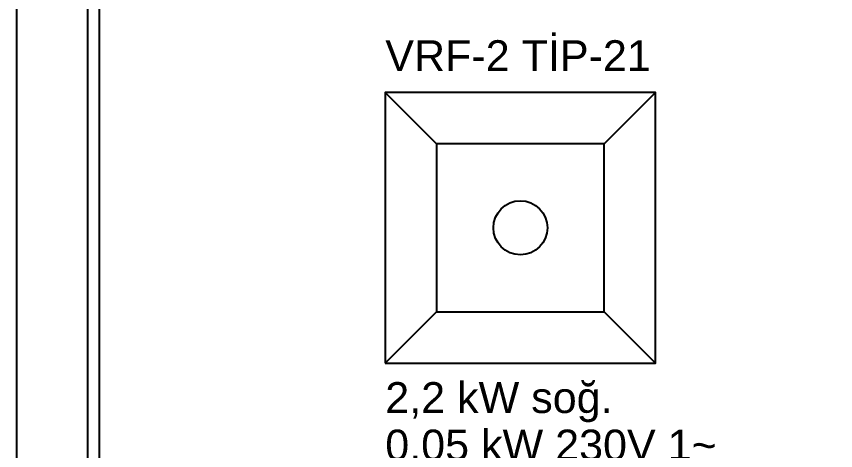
# Model space of a CAD drawing. Header units: inches. Extents: x 21 to 32698, y 13 to 3712.
# Drawn here: x 16421.7 to 16594.5, y 2402.1 to 2493.5 of the extents above; entities that cross this region are included whole.
import ezdxf

# ---------------------------------------------------------------- set-up
doc = ezdxf.new("R2010")
doc.units = ezdxf.units.IN
doc.header["$MEASUREMENT"] = 0
for name, color, linetype in [('MEK-ELK-ETIKET', 7, 'Continuous'), ('MEK-ELK-GUC', 6, 'Continuous'), ('MEK-ELK-VRF-IC', 4, 'Continuous')]:
    doc.layers.add(name, color=color, linetype=linetype)
doc.layers.add('Z_MİM_-KM-WALL', color=8, linetype='Continuous', lineweight=25)
doc.layers.add('Z_MİM_-KM-WALL-PLASTER', color=8, linetype='Continuous', lineweight=25)
doc.styles.add('MEK_ELK', font='arial.ttf')

# ---------------------------------------------------------------- blocks, each defined once
blk = doc.blocks.new('MEK_VRF_KASET_570')
for p, q in [((-28.5, 28.5), (-17.67, 17.67)), ((28.5, 28.5), (17.67, 17.67)), ((-28.5, -28.5), (-17.67, -17.67)), ((28.5, -28.5), (17.67, -17.67))]:
    blk.add_line(p, q)
for points in [[(-28.5, -28.5), (28.5, -28.5), (28.5, 28.5), (-28.5, 28.5)], [(-17.67, -17.67), (17.67, -17.67), (17.67, 17.67), (-17.67, 17.67)]]:
    blk.add_lwpolyline(points, close=True)
blk.add_circle((0, 0), 5.7)

msp = doc.modelspace()

# ---------------------------------------------------------------- linework, layer by layer
at = {"layer": 'Z_MİM_-KM-WALL'}
for p, q in [((16421.71, 2562.08), (16421.71, 1877.08)), ((16436.71, 2562.08), (16436.71, 1877.08))]:
    msp.add_line(p, q, dxfattribs=at)
at = {"layer": 'Z_MİM_-KM-WALL-PLASTER'}
msp.add_lwpolyline([(16439.21, 2559.58), (16664.22, 2559.58), (16664.22, 2399.58), (16679.22, 2399.58), (16679.22, 2124.58), (16439.21, 2124.58)], close=True, dxfattribs=at)

# ---------------------------------------------------------------- block references
at = {"layer": 'MEK-ELK-VRF-IC'}
msp.add_blockref('MEK_VRF_KASET_570', (16528, 2449), dxfattribs=at)

# ---------------------------------------------------------------- texts
at = {"layer": 'MEK-ELK-ETIKET', "style": 'MEK_ELK'}
for s, p in [('VRF-2 TİP-21', (16499.5, 2482)), ('2,2 kW soğ.', (16499.5, 2410))]:
    msp.add_text(s, height=6.5, dxfattribs=at).set_placement(p)
at = {"layer": 'MEK-ELK-GUC', "style": 'MEK_ELK'}
msp.add_text('0,05 kW 230V 1~', height=6.5, dxfattribs=at).set_placement((16499.5, 2400))

doc.saveas('drawing.dxf')
